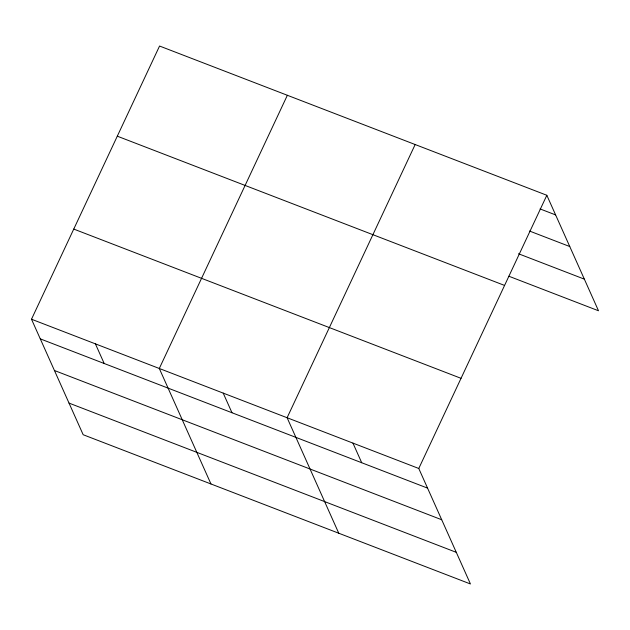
<?xml version="1.0" encoding="UTF-8"?>
<svg xmlns="http://www.w3.org/2000/svg" width="630" height="630" viewBox="0 0 630 630"><rect width="100%" height="100%" fill="white"/><g stroke="black" fill="none" stroke-linecap="round" stroke-linejoin="round"><path stroke-width="0.94" d="M31.5 319.229L418.777 468.476L470.445 583.971L83.168 434.724L31.5 319.229L159.555 46.029L546.832 195.276L598.5 310.771L508.89 276.239M287.359 95.28L159.303 368.479L210.963 483.974M415.162 144.53L287.107 417.729L338.767 533.232M418.777 468.476L546.832 195.276M540.075 208.924L555.621 214.917M529.539 231.045L569.772 246.543M518.514 253.764L584.349 279.137M117.298 136.182L504.575 285.429M73.757 229.076L461.034 378.323M40.288 338.869L427.565 488.116M54.432 370.503L441.717 519.75M69.016 403.09L456.293 552.337M352.942 443.103L361.722 462.743M223.201 393.104L231.99 412.745M95.398 343.854L104.186 363.494"/></g></svg>
